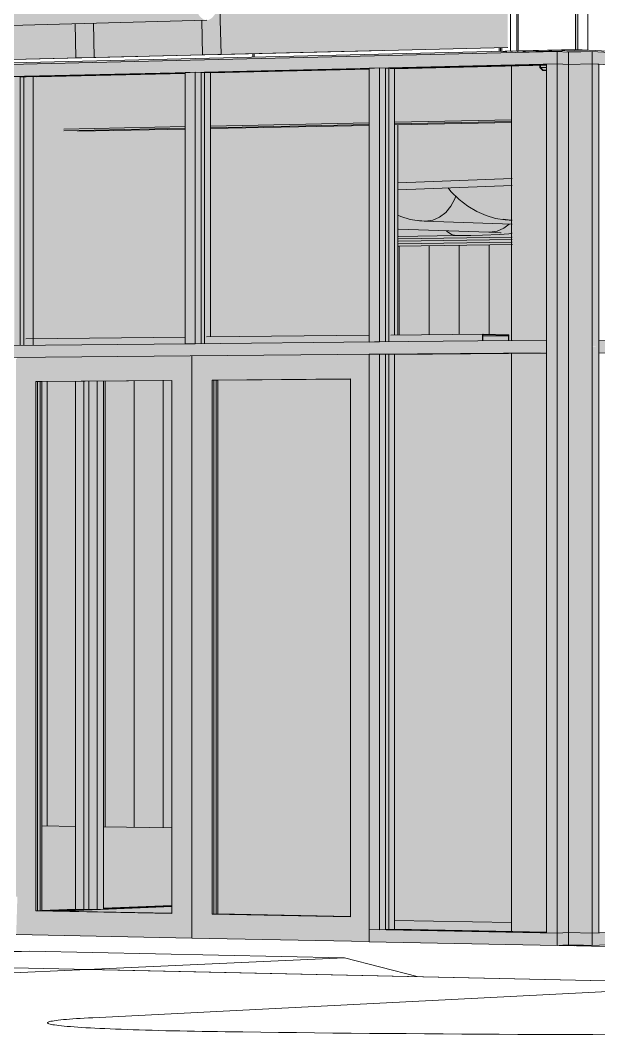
# Model space of a CAD drawing. Header units: inches. Extents: x 30681 to 92461, y -36095 to 66.
# Drawn here: x 92446.5858 to 92446.636, y 65.9569 to 66.0449 of the extents above; entities that cross this region are included whole.
import ezdxf

# ---------------------------------------------------------------- set-up
doc = ezdxf.new("R2010")
doc.units = ezdxf.units.IN
doc.header["$MEASUREMENT"] = 0
for name, color, linetype, lineweight in [('A-CLNG', 13, 'Continuous', 13), ('A-DOOR', 31, 'Continuous', 13), ('A-FLOR-OTLN', 90, 'Continuous', 9), ('A-GLAZ-CURT', 52, 'Continuous', 9), ('A-GLAZ-CWMG', 51, 'Continuous', 9), ('A-ROOF-OTLN', 132, 'Continuous', 9), ('A-WALL-PATT', 111, 'Continuous', 13), ('C-BLDG-PADS', 91, 'Continuous', 9), ('C-TOPO', 7, 'Continuous', 9), ('Conc', 7, 'Continuous', 9), ('EOP-PR', 4, 'Continuous', 9), ('I-WALL', 2, 'Continuous', 13), ('L-SITE-WALL', 31, 'Continuous', 13), ('M-HVAC-DUCT', 70, 'Continuous', 9), ('PAINT', 190, 'Continuous', 9), ('S-BEAM', 12, 'Continuous', 9), ('S-COLS', 52, 'Continuous', 9)]:
    doc.layers.add(name, color=color, linetype=linetype, lineweight=lineweight)

# ---------------------------------------------------------------- blocks, each defined once
blk = doc.blocks.new('FP_43-Looking North East Copy 1')
at = {"layer": 'A-WALL-PATT', "lineweight": 9}
for p, q in [((31213.83832, 66.042173), (31213.83832, 66.042476)), ((31213.838432, 66.042176), (31213.838432, 66.042479)), ((31213.816828, 66.041661), (31213.816828, 66.04196)), ((31213.816938, 66.041664), (31213.816938, 66.041963))]:
    blk.add_line(p, q, dxfattribs=at)
blk = doc.blocks.new('FP_57-Looking North East Copy 1')
at = {"layer": 'A-WALL-PATT', "lineweight": 9}
for p, q in [((31213.83973, 66.042207), (31213.83973, 66.09363)), ((31213.839843, 66.04221), (31213.839843, 66.067856))]:
    blk.add_line(p, q, dxfattribs=at)
blk = doc.blocks.new('FP_62-Looking North East Copy 1')
at = {"layer": 'A-WALL-PATT', "lineweight": 9}
for p, q in [((31213.834726, 66.017657), (31213.834726, 66.025355)), ((31213.837333, 66.017668), (31213.837333, 66.025392)), ((31213.829534, 66.017605), (31213.829534, 66.02528)), ((31213.832126, 66.017631), (31213.832126, 66.025317)), ((31213.799011, 65.975031), (31213.799011, 66.013574)), ((31213.804025, 65.974959), (31213.804025, 66.013613)), ((31213.806542, 65.974923), (31213.806542, 66.013633)), ((31213.809067, 65.974886), (31213.809067, 66.013653))]:
    blk.add_line(p, q, dxfattribs=at)

msp = doc.modelspace()

# ---------------------------------------------------------------- hatches: boundary and pattern name
at = {"layer": 'A-CLNG'}
h = msp.add_hatch(color=256, dxfattribs=at)
h.paths.add_polyline_path([(92446.054239, 66.028148), (92446.105853, 66.02936), (92446.105853, 66.029643), (92446.264806, 66.033392), (92446.264806, 66.033099), (92446.265776, 66.033105), (92446.43369, 66.037071), (92446.43369, 66.037433), (92446.446127, 66.037726), (92446.446127, 66.038125), (92446.401172, 66.037047), (92446.401172, 66.037042), (92446.054239, 66.028713), (92446.054239, 66.028231)], flags=0)
h.paths.add_polyline_path([(92446.054239, 66.031427), (92446.063481, 66.03165), (92446.06348, 66.031671), (92446.238545, 66.036266), (92446.24325, 66.036363), (92446.243249, 66.036396), (92446.24519, 66.036442), (92446.25017, 66.036545), (92446.250169, 66.036578), (92446.251899, 66.036619), (92446.25716, 66.036756), (92446.257159, 66.036761), (92446.258673, 66.036798), (92446.264221, 66.036913), (92446.26422, 66.036947), (92446.265514, 66.036979), (92446.271353, 66.0371), (92446.271352, 66.037134), (92446.272497, 66.037164), (92446.278558, 66.037289), (92446.278557, 66.037324), (92446.279712, 66.037353), (92446.285837, 66.037479), (92446.285836, 66.037515), (92446.287002, 66.037545), (92446.293191, 66.037672), (92446.29319, 66.037708), (92446.295185, 66.037755), (92446.300621, 66.037867), (92446.30062, 66.037903), (92446.30394, 66.037978), (92446.308129, 66.038063), (92446.308127, 66.038101), (92446.312695, 66.0382), (92446.315714, 66.038262), (92446.315713, 66.0383), (92446.321449, 66.038423), (92446.32338, 66.038463), (92446.323379, 66.038502), (92446.324601, 66.038533), (92446.331127, 66.038666), (92446.331126, 66.038705), (92446.332359, 66.038737), (92446.338956, 66.038871), (92446.338955, 66.038911), (92446.3402, 66.038943), (92446.346869, 66.039078), (92446.346868, 66.039119), (92446.353137, 66.039252), (92446.354867, 66.039287), (92446.354866, 66.039329), (92446.360934, 66.039458), (92446.362951, 66.039499), (92446.36295, 66.039541), (92446.368813, 66.039667), (92446.371123, 66.039713), (92446.371122, 66.039756), (92446.376775, 66.039877), (92446.379385, 66.039929), (92446.379383, 66.039973), (92446.384821, 66.04009), (92446.387737, 66.040148), (92446.387735, 66.040193), (92446.392953, 66.040305), (92446.396181, 66.040369), (92446.39618, 66.040415), (92446.401172, 66.040522), (92446.404719, 66.040592), (92446.404718, 66.040639), (92446.409479, 66.040742), (92446.413352, 66.040833), (92446.413351, 66.040866), (92446.417877, 66.040964), (92446.422083, 66.041047), (92446.422081, 66.041095), (92446.426465, 66.04119), (92446.430912, 66.041278), (92446.43091, 66.041327), (92446.435213, 66.041421), (92446.439841, 66.041512), (92446.439839, 66.041562), (92446.443961, 66.041652), (92446.446127, 66.041694), (92446.446127, 66.041996), (92446.054239, 66.031631)], flags=0)
h.paths.add_polyline_path([(92446.525482, 66.039614), (92446.628962, 66.042073), (92446.628962, 66.042154), (92446.627558, 66.042126), (92446.525482, 66.039695), (92446.525482, 66.039649)], flags=0)
msp.add_hatch(color=256, dxfattribs=at).paths.add_polyline_path([(92446.628962, 66.042073), (92446.630069, 66.0421), (92446.628962, 66.042154)], flags=0)
at = {"layer": 'A-DOOR'}
h = msp.add_hatch(color=256, dxfattribs=at)
h.paths.add_polyline_path([(92446.600708, 65.965311), (92446.600708, 66.015768), (92446.585476, 66.015609), (92446.585562, 66.015505), (92446.585459, 66.015505), (92446.585459, 65.968897), (92446.585576, 65.968897), (92446.585473, 65.965617), (92446.598961, 65.965346)], flags=0)
h.paths.add_polyline_path([(92446.598961, 65.967446), (92446.587179, 65.967666), (92446.587179, 66.013559), (92446.598961, 66.013648), (92446.598961, 65.967452)], flags=0)
h = msp.add_hatch(color=256, dxfattribs=at)
h.paths.add_polyline_path([(92446.616085, 65.965005), (92446.616085, 66.015907), (92446.600708, 66.015747), (92446.600708, 65.965311), (92446.614451, 65.965037)], flags=0)
h.paths.add_polyline_path([(92446.614451, 65.967156), (92446.602459, 65.967381), (92446.602459, 66.013679), (92446.614451, 66.01377), (92446.614451, 65.967162)], flags=0)
for points in [[(92446.587179, 65.967666), (92446.587326, 65.967687), (92446.587326, 66.013557), (92446.587179, 66.013551), (92446.587179, 65.967687)], [(92446.602459, 65.967381), (92446.602605, 65.967401), (92446.602605, 66.013677), (92446.602459, 66.01367), (92446.602459, 65.967401)]]:
    msp.add_hatch(color=256, dxfattribs=at).paths.add_polyline_path(points, flags=0)
at = {"layer": 'A-DOOR', "transparency": 33554496}
h = msp.add_hatch(color=256, dxfattribs=at)
h.paths.add_polyline_path([(92446.598961, 65.967455), (92446.598967, 65.96808), (92446.593053, 65.967849), (92446.593049, 66.013593), (92446.587326, 66.013551), (92446.587326, 65.967672), (92446.592767, 65.96757)], flags=0)
h.paths.add_polyline_path([(92446.588425, 65.967673), (92446.587694, 65.967687), (92446.587694, 66.013551), (92446.591759, 66.013553), (92446.591759, 65.967798), (92446.588776, 65.967681)], flags=0)
for points in [[(92446.614451, 65.967165), (92446.614426, 65.967187), (92446.602969, 65.967401), (92446.602969, 66.013671), (92446.602605, 66.01367), (92446.602605, 65.967386), (92446.614444, 65.967165)], [(92446.614462, 65.967177), (92446.614452, 66.013764), (92446.602977, 66.013674), (92446.602977, 65.967392), (92446.614437, 65.967178)]]:
    msp.add_hatch(color=256, dxfattribs=at).paths.add_polyline_path(points, flags=0)
at = {"layer": 'A-GLAZ-CURT', "transparency": 33554458}
for points in [[(92446.585827, 66.01668), (92446.586379, 66.016685), (92446.586379, 66.017161), (92446.586342, 66.017163), (92446.586342, 66.026427), (92446.586342, 66.026429), (92446.586342, 66.02652), (92446.586342, 66.026526), (92446.586342, 66.035512), (92446.586342, 66.035523), (92446.586342, 66.039939), (92446.600125, 66.040287), (92446.600125, 66.040299), (92446.585827, 66.039968), (92446.585827, 66.016684)], [(92446.60151, 66.016831), (92446.602056, 66.016839), (92446.602085, 66.017402), (92446.602111, 66.017414), (92446.602311, 66.017416), (92446.602311, 66.040291), (92446.616085, 66.040633), (92446.616085, 66.040668), (92446.60151, 66.040317), (92446.60151, 66.016839)], [(92446.602056, 66.016837), (92446.616085, 66.016981), (92446.616087, 66.040611), (92446.602312, 66.040282), (92446.602315, 66.017419), (92446.602084, 66.017402), (92446.602056, 66.017317), (92446.602056, 66.016839)], [(92446.617481, 66.016985), (92446.618021, 66.016991), (92446.618049, 66.017561), (92446.618075, 66.017574), (92446.618273, 66.017604), (92446.618273, 66.04066), (92446.631463, 66.040965), (92446.631463, 66.041024), (92446.617481, 66.040673), (92446.617481, 66.01711)], [(92446.628413, 66.017091), (92446.631464, 66.017121), (92446.631464, 66.040483), (92446.631131, 66.0405), (92446.630872, 66.04078), (92446.630872, 66.040952), (92446.628413, 66.040895), (92446.628413, 66.01711)], [(92446.586342, 66.017161), (92446.586933, 66.017169), (92446.586933, 66.039952), (92446.586342, 66.039939), (92446.586342, 66.035523), (92446.586342, 66.035512), (92446.586342, 66.026526), (92446.586342, 66.02652), (92446.586342, 66.026429), (92446.586342, 66.026427), (92446.586342, 66.017163)], [(92446.586379, 66.016685), (92446.600125, 66.016839), (92446.600126, 66.040242), (92446.586933, 66.039952), (92446.586933, 66.017167), (92446.586379, 66.017161), (92446.586379, 66.016808)], [(92446.618621, 66.025279), (92446.628489, 66.025431), (92446.62847, 66.030546), (92446.618606, 66.030139), (92446.618621, 66.025291)], [(92446.631463, 65.965791), (92446.631463, 65.96584), (92446.618273, 65.966094), (92446.618273, 66.015893), (92446.617481, 66.015898), (92446.617481, 65.966061), (92446.628411, 65.96585)], [(92446.628427, 65.966659), (92446.628427, 66.015989), (92446.618285, 66.015894), (92446.618285, 65.96685), (92446.627572, 65.966676)], [(92446.631464, 65.96584), (92446.631464, 66.016013), (92446.628413, 66.015985), (92446.628413, 65.965898)], [(92446.588427, 65.967668), (92446.591759, 65.967798), (92446.591759, 66.013585), (92446.590615, 66.013553), (92446.590615, 65.967819), (92446.587696, 65.967681)], [(92446.590634, 65.974996), (92446.590634, 66.013593), (92446.587712, 66.01357), (92446.587712, 65.975038), (92446.588251, 65.97503)], [(92446.598996, 65.974875), (92446.598996, 66.013659), (92446.593075, 66.013612), (92446.593075, 65.97496), (92446.597004, 65.974904)], [(92446.587698, 65.9677), (92446.590617, 65.967825), (92446.590634, 65.974996), (92446.587712, 65.975038), (92446.587698, 65.967791)], [(92446.593056, 65.96791), (92446.598971, 65.968141), (92446.598996, 65.974875), (92446.593075, 65.97496), (92446.593056, 65.968174)], [(92446.593053, 65.967849), (92446.598967, 65.96808), (92446.598968, 65.968146), (92446.593053, 65.967915)], [(92446.62842, 65.965894), (92446.628427, 65.966659), (92446.618285, 65.96685), (92446.61828, 65.966089), (92446.627566, 65.96591)]]:
    msp.add_hatch(color=256, dxfattribs=at).paths.add_polyline_path(points, flags=0)
h = msp.add_hatch(color=256, dxfattribs=at)
h.paths.add_polyline_path([(92446.618021, 66.016991), (92446.628189, 66.017121), (92446.628157, 66.017505), (92446.628135, 66.017604), (92446.625903, 66.017652), (92446.618572, 66.017609), (92446.618572, 66.030142), (92446.628459, 66.03054), (92446.628413, 66.040896), (92446.618274, 66.040651), (92446.618286, 66.017581), (92446.618045, 66.017554), (92446.618021, 66.017476), (92446.618021, 66.01711)], flags=0)
h.paths.add_polyline_path([(92446.625909, 66.017594), (92446.62593, 66.01764), (92446.625957, 66.01764), (92446.625935, 66.017594), (92446.62591, 66.017594)], flags=0)
h.paths.add_polyline_path([(92446.631464, 66.040483), (92446.631464, 66.040965), (92446.630871, 66.040952), (92446.630871, 66.040751), (92446.63113, 66.0405), (92446.631213, 66.040496)], flags=0)
h = msp.add_hatch(color=256, dxfattribs=at)
h.paths.add_polyline_path([(92446.626031, 66.017678), (92446.625983, 66.01762), (92446.626004, 66.01762), (92446.626031, 66.01762), (92446.626031, 66.017666)], flags=0)
h.paths.add_polyline_path([(92446.628265, 66.017114), (92446.62849, 66.017146), (92446.62849, 66.025421), (92446.618622, 66.025279), (92446.618622, 66.017604), (92446.626031, 66.017678), (92446.628212, 66.01762), (92446.628234, 66.017531), (92446.628265, 66.017528), (92446.628265, 66.017135)], flags=0)
at = {"layer": 'A-GLAZ-CWMG'}
for points in [[(92446.61653, 66.040716), (92446.632369, 66.041083), (92446.632369, 66.042154), (92446.61653, 66.041777), (92446.61653, 66.040732)], [(92446.633367, 66.04103), (92446.633367, 66.0421), (92446.632369, 66.042137), (92446.632369, 66.041083), (92446.632861, 66.041057)], [(92446.633367, 66.04103), (92446.635408, 66.041078), (92446.635408, 66.042148), (92446.633367, 66.0421), (92446.633367, 66.041078)], [(92446.645312, 66.040555), (92446.645312, 66.041612), (92446.635408, 66.04213), (92446.635408, 66.041078), (92446.645232, 66.040559)], [(92446.584882, 66.039983), (92446.600562, 66.040377), (92446.600562, 66.041398), (92446.584882, 66.041025), (92446.584882, 66.04)], [(92446.600562, 66.040346), (92446.61653, 66.040742), (92446.61653, 66.041777), (92446.600562, 66.041388), (92446.600562, 66.040354)], [(92446.600125, 66.016818), (92446.601, 66.016839), (92446.601, 66.040357), (92446.600125, 66.040311), (92446.600125, 66.016839)], [(92446.601, 66.016826), (92446.60151, 66.016839), (92446.60151, 66.040331), (92446.601, 66.040338), (92446.601, 66.016839)], [(92446.616085, 66.016972), (92446.616976, 66.01698), (92446.616976, 66.040726), (92446.616085, 66.04068), (92446.616085, 66.017456)], [(92446.616976, 66.01698), (92446.617481, 66.016985), (92446.617481, 66.040701), (92446.616976, 66.040702), (92446.616976, 66.01711)], [(92446.631462, 66.016585), (92446.632369, 66.016594), (92446.632369, 66.041083), (92446.631462, 66.041036), (92446.631462, 66.016594)], [(92446.633367, 66.016573), (92446.633367, 66.030051), (92446.633401, 66.030082), (92446.633401, 66.030091), (92446.633401, 66.030122), (92446.633401, 66.031218), (92446.633367, 66.031218), (92446.633367, 66.04103), (92446.632369, 66.041083), (92446.632369, 66.016594), (92446.632798, 66.016585)], [(92446.633367, 66.016573), (92446.635408, 66.016592), (92446.635408, 66.041078), (92446.633367, 66.04103), (92446.633367, 66.031218), (92446.633401, 66.031218), (92446.633401, 66.030105), (92446.633401, 66.030082), (92446.633401, 66.030051), (92446.633367, 66.030045), (92446.633367, 66.016592)], [(92446.635977, 66.016579), (92446.635977, 66.041048), (92446.635408, 66.041078), (92446.635408, 66.016592)], [(92446.585311, 66.016675), (92446.585827, 66.01668), (92446.585827, 66.039968), (92446.585311, 66.039967), (92446.585311, 66.016808)], [(92446.584882, 66.015629), (92446.600562, 66.015802), (92446.600562, 66.016822), (92446.584882, 66.016655), (92446.584882, 66.015633)], [(92446.600562, 66.015771), (92446.61653, 66.015934), (92446.61653, 66.016976), (92446.600562, 66.016806), (92446.600562, 66.01579)], [(92446.61653, 66.015915), (92446.631462, 66.01607), (92446.631462, 66.01712), (92446.61653, 66.01696), (92446.61653, 66.015919)], [(92446.632369, 65.965742), (92446.632369, 66.016594), (92446.631462, 66.016585), (92446.631462, 65.965759), (92446.632292, 65.965743)], [(92446.632369, 65.965742), (92446.633367, 65.965786), (92446.633367, 66.016573), (92446.632369, 66.016594), (92446.632369, 65.966505)], [(92446.635408, 65.965746), (92446.635408, 66.016592), (92446.633367, 66.016573), (92446.633367, 65.965786), (92446.635183, 65.965751)], [(92446.635408, 65.965746), (92446.635977, 65.965787), (92446.635977, 66.016579), (92446.635408, 66.016572), (92446.635408, 65.965787)], [(92446.645312, 66.015852), (92446.645312, 66.016909), (92446.635977, 66.017089), (92446.635977, 66.016045), (92446.645039, 66.015858)], [(92446.616976, 65.966039), (92446.616976, 66.015919), (92446.616085, 66.015886), (92446.616085, 65.966056), (92446.616229, 65.966054)], [(92446.616976, 65.966039), (92446.617481, 65.966061), (92446.617481, 66.015909), (92446.616976, 66.015894), (92446.616976, 65.966056)], [(92446.632369, 65.964671), (92446.632369, 65.965742), (92446.616085, 65.966028), (92446.616085, 65.964996), (92446.631926, 65.96468)], [(92446.632369, 65.964671), (92446.633367, 65.964716), (92446.633367, 65.965786), (92446.632369, 65.965742), (92446.632369, 65.964683)], [(92446.635408, 65.964676), (92446.635408, 65.965746), (92446.633367, 65.965786), (92446.633367, 65.964716), (92446.63467, 65.964691)], [(92446.635408, 65.964676), (92446.645312, 65.965125), (92446.645312, 65.966182), (92446.635408, 65.965746), (92446.635408, 65.964724)]]:
    msp.add_hatch(color=256, dxfattribs=at).paths.add_polyline_path(points, flags=0)
at = {"layer": 'A-ROOF-OTLN'}
msp.add_hatch(color=256, dxfattribs=at).paths.add_polyline_path([(92446.495088, 66.042108), (92446.601957, 66.044857), (92446.60168, 66.044938), (92446.601368, 66.045223), (92446.601146, 66.045591), (92446.601028, 66.045876), (92446.600907, 66.046532), (92446.600863, 66.046851), (92446.600718, 66.046823), (92446.600766, 66.046709), (92446.600737, 66.046698), (92446.493962, 66.043822), (92446.494012, 66.043409), (92446.494163, 66.042931), (92446.494324, 66.042625), (92446.494519, 66.042377), (92446.494794, 66.042183)], flags=0)
at = {"layer": 'L-SITE-WALL'}
msp.add_hatch(color=256, dxfattribs=at).paths.add_polyline_path([(92446.634156, 66.042319), (92446.634156, 66.093878), (92446.633978, 66.093869), (92446.633978, 66.042328)], flags=0)
at = {"layer": 'S-BEAM'}
for points in [[(92446.601628, 66.041867), (92446.603233, 66.041905), (92446.603141, 66.045901), (92446.602913, 66.045895), (92446.602863, 66.045723), (92446.602656, 66.045304), (92446.602425, 66.04504), (92446.602162, 66.044895), (92446.601957, 66.044858), (92446.60156, 66.04482), (92446.601597, 66.043195)], [(92446.603233, 66.041905), (92446.628093, 66.042491), (92446.628093, 66.046366), (92446.603141, 66.045901), (92446.603203, 66.043195)], [(92446.592231, 66.041641), (92446.601631, 66.04187), (92446.601538, 66.044851), (92446.592161, 66.044606), (92446.592194, 66.043197)], [(92446.581366, 66.04138), (92446.590647, 66.041607), (92446.590555, 66.044569), (92446.581297, 66.044326), (92446.581323, 66.043198)], [(92446.590646, 66.041603), (92446.592231, 66.041641), (92446.592138, 66.044605), (92446.590577, 66.044565), (92446.590609, 66.043197)], [(92446.633206, 66.042109), (92446.633653, 66.042149), (92446.632877, 66.042127), (92446.633122, 66.042114)], [(92446.634478, 66.042126), (92446.634806, 66.042149), (92446.634476, 66.042137), (92446.634476, 66.042133)]]:
    msp.add_hatch(color=256, dxfattribs=at).paths.add_polyline_path(points, flags=0)

# ---------------------------------------------------------------- linework, layer by layer
at = {"layer": 'A-CLNG'}
msp.add_line((92446.628962, 66.042073), (92446.628962, 66.042159), dxfattribs=at)
at = {"layer": 'A-DOOR'}
for p, q in [((92446.600708, 66.015768), (92446.600708, 65.965311)), ((92446.600708, 65.965311), (92446.600708, 66.015768)), ((92446.587179, 66.013559), (92446.598961, 66.013652)), ((92446.587179, 66.013559), (92446.587179, 65.967666)), ((92446.587326, 66.013557), (92446.587179, 66.013559)), ((92446.587326, 66.013557), (92446.587547, 66.013553)), ((92446.587326, 65.967672), (92446.587326, 66.013557)), ((92446.587694, 66.013551), (92446.587326, 66.013557)), ((92446.587547, 66.013553), (92446.598962, 66.013643)), ((92446.587547, 65.967681), (92446.587547, 66.013553)), ((92446.598962, 66.013639), (92446.587694, 66.013551)), ((92446.587694, 66.013551), (92446.587694, 65.967687)), ((92446.598961, 65.967446), (92446.598961, 66.013652)), ((92446.602459, 66.013679), (92446.614451, 66.013773)), ((92446.602605, 66.013677), (92446.602459, 66.013679)), ((92446.602459, 66.013679), (92446.602459, 65.967381)), ((92446.602605, 65.967386), (92446.602605, 66.013677)), ((92446.602605, 66.013677), (92446.602823, 66.013673)), ((92446.602969, 66.013671), (92446.602605, 66.013677)), ((92446.602823, 66.013673), (92446.61445, 66.013764)), ((92446.602823, 65.967395), (92446.602823, 66.013673)), ((92446.61445, 66.01376), (92446.602969, 66.013671)), ((92446.602969, 66.013671), (92446.602969, 65.967401)), ((92446.614451, 65.967156), (92446.614451, 66.013773)), ((92446.587326, 65.967672), (92446.587179, 65.967666)), ((92446.587179, 65.967666), (92446.598961, 65.967446)), ((92446.587694, 65.967687), (92446.587326, 65.967672)), ((92446.587547, 65.967681), (92446.587326, 65.967672)), ((92446.598961, 65.967455), (92446.587326, 65.967672)), ((92446.598961, 65.967467), (92446.587547, 65.967681)), ((92446.587694, 65.967687), (92446.598961, 65.967476)), ((92446.602605, 65.967386), (92446.602459, 65.967381)), ((92446.602459, 65.967381), (92446.614451, 65.967156)), ((92446.602969, 65.967401), (92446.602605, 65.967386)), ((92446.602605, 65.967386), (92446.602823, 65.967395)), ((92446.614451, 65.967165), (92446.602605, 65.967386)), ((92446.614451, 65.967178), (92446.602823, 65.967395)), ((92446.602969, 65.967401), (92446.614451, 65.967187)), ((92446.600708, 65.965311), (92446.585459, 65.965615)), ((92446.616085, 65.965005), (92446.600708, 65.965311))]:
    msp.add_line(p, q, dxfattribs=at)
at = {"layer": 'A-FLOR-OTLN'}
for p, q in [((92446.586634, 65.964171), (92446.537121, 65.963767)), ((92446.586634, 65.964171), (92446.563943, 65.963188)), ((92446.613932, 65.963605), (92446.586634, 65.964171)), ((92446.613932, 65.963605), (92446.591634, 65.962591)), ((92446.613932, 65.963605), (92446.620241, 65.961973)), ((92446.591635, 65.962591), (92446.649808, 65.961335))]:
    msp.add_line(p, q, dxfattribs=at)
at = {"layer": 'A-GLAZ-CURT'}
for p, q in [((92446.600125, 66.040299), (92446.585827, 66.039968)), ((92446.616085, 66.040668), (92446.60151, 66.040331)), ((92446.60151, 66.040331), (92446.60151, 66.016839)), ((92446.601802, 66.040317), (92446.60151, 66.040331)), ((92446.601802, 66.040317), (92446.616085, 66.040647)), ((92446.601802, 66.016839), (92446.601802, 66.040317)), ((92446.631463, 66.041024), (92446.617481, 66.040701)), ((92446.617481, 66.040701), (92446.617481, 66.016985)), ((92446.617769, 66.040686), (92446.617481, 66.040701)), ((92446.617769, 66.040686), (92446.631463, 66.041003)), ((92446.617769, 66.016988), (92446.617769, 66.040686)), ((92446.585827, 66.039968), (92446.585827, 66.01668)), ((92446.586121, 66.039954), (92446.585827, 66.039968)), ((92446.586121, 66.039954), (92446.600125, 66.040278)), ((92446.586121, 66.016683), (92446.586121, 66.039954)), ((92446.631463, 66.016036), (92446.617481, 66.015909)), ((92446.617481, 66.015909), (92446.617481, 65.966061)), ((92446.617769, 66.015903), (92446.617481, 66.015909)), ((92446.617769, 66.015903), (92446.631463, 66.016027)), ((92446.617769, 65.966073), (92446.617769, 66.015903)), ((92446.591343, 66.013582), (92446.591343, 65.967806)), ((92446.591759, 65.967798), (92446.591759, 66.013585)), ((92446.591343, 65.967806), (92446.58801, 65.967675)), ((92446.588427, 65.967668), (92446.591759, 65.967798)), ((92446.591343, 65.967806), (92446.591759, 65.967798)), ((92446.598968, 65.968104), (92446.593053, 65.967873)), ((92446.593053, 65.967849), (92446.598967, 65.96808)), ((92446.617481, 65.966061), (92446.617769, 65.966073)), ((92446.617481, 65.966061), (92446.631463, 65.965791)), ((92446.631463, 65.965809), (92446.617769, 65.966073))]:
    msp.add_line(p, q, dxfattribs=at)
at = {"layer": 'A-GLAZ-CWMG'}
for p, q in [((92446.632369, 66.042154), (92446.61653, 66.041777)), ((92446.632369, 66.042154), (92446.632369, 66.041083)), ((92446.633367, 66.0421), (92446.632369, 66.042154)), ((92446.635408, 66.042148), (92446.633367, 66.0421)), ((92446.633367, 66.0421), (92446.633367, 66.04103)), ((92446.635408, 66.041078), (92446.635408, 66.042148)), ((92446.645312, 66.041612), (92446.635408, 66.042148)), ((92446.600562, 66.041398), (92446.584882, 66.041025)), ((92446.61653, 66.041777), (92446.600562, 66.041398)), ((92446.584882, 66.039983), (92446.600562, 66.040346)), ((92446.600125, 66.040336), (92446.601, 66.040357)), ((92446.600125, 66.040336), (92446.600125, 66.016818)), ((92446.600562, 66.040346), (92446.61653, 66.040716)), ((92446.601, 66.040357), (92446.60151, 66.040331)), ((92446.601, 66.016826), (92446.601, 66.040357)), ((92446.60151, 66.040331), (92446.602311, 66.040291)), ((92446.602311, 66.040291), (92446.616086, 66.04061)), ((92446.616085, 66.040706), (92446.616976, 66.040726)), ((92446.616085, 66.040706), (92446.616085, 66.016972)), ((92446.61653, 66.040716), (92446.632369, 66.041083)), ((92446.616976, 66.040726), (92446.617481, 66.040701)), ((92446.616976, 66.01698), (92446.616976, 66.040726)), ((92446.617481, 66.040701), (92446.618273, 66.04066)), ((92446.618273, 66.04066), (92446.631463, 66.040965)), ((92446.618273, 66.04066), (92446.618273, 66.017576)), ((92446.631462, 66.041062), (92446.632369, 66.041083)), ((92446.631462, 66.041062), (92446.631462, 66.016585)), ((92446.632369, 66.041083), (92446.633367, 66.04103)), ((92446.632369, 66.016594), (92446.632369, 66.041083)), ((92446.632369, 66.041083), (92446.633367, 66.04103)), ((92446.633367, 66.04103), (92446.635408, 66.041078)), ((92446.633367, 66.04103), (92446.635408, 66.041078)), ((92446.633367, 66.016573), (92446.633367, 66.04103)), ((92446.635408, 66.041078), (92446.635977, 66.041048)), ((92446.635408, 66.041078), (92446.635408, 66.016592)), ((92446.645312, 66.040555), (92446.635408, 66.041078)), ((92446.635977, 66.041048), (92446.635977, 66.016579)), ((92446.585311, 66.039993), (92446.585827, 66.039968)), ((92446.585827, 66.039968), (92446.586342, 66.039943)), ((92446.587227, 66.039943), (92446.600125, 66.040241)), ((92446.602311, 66.040291), (92446.602311, 66.017416)), ((92446.600562, 66.016822), (92446.584882, 66.016671)), ((92446.601, 66.016826), (92446.600125, 66.016818)), ((92446.61653, 66.016976), (92446.600562, 66.016822)), ((92446.616976, 66.01698), (92446.616085, 66.016972)), ((92446.631462, 66.01712), (92446.61653, 66.016976)), ((92446.631462, 66.01712), (92446.631462, 66.01605)), ((92446.631462, 66.016585), (92446.631462, 65.965759)), ((92446.632369, 65.965742), (92446.632369, 66.016594)), ((92446.633367, 65.965786), (92446.633367, 66.016573)), ((92446.635408, 66.016592), (92446.635408, 65.965746)), ((92446.635977, 66.016045), (92446.635977, 66.017114)), ((92446.645312, 66.016909), (92446.635977, 66.017114)), ((92446.635977, 66.016579), (92446.635977, 65.965771)), ((92446.584882, 66.015629), (92446.600562, 66.015771)), ((92446.600562, 66.015771), (92446.61653, 66.015915)), ((92446.616085, 66.015911), (92446.616976, 66.015919)), ((92446.616085, 66.015911), (92446.616085, 65.966056)), ((92446.61653, 66.015915), (92446.631462, 66.01605)), ((92446.616976, 66.015919), (92446.617481, 66.015909)), ((92446.616976, 65.966039), (92446.616976, 66.015919)), ((92446.617481, 66.015909), (92446.618273, 66.015893)), ((92446.618273, 66.015893), (92446.631463, 66.016012)), ((92446.618273, 66.015893), (92446.618273, 65.966094)), ((92446.645312, 66.015852), (92446.635977, 66.016045)), ((92446.590615, 66.013576), (92446.590615, 65.967819)), ((92446.592488, 66.013591), (92446.592488, 65.967785)), ((92446.593053, 65.967807), (92446.593053, 66.013595)), ((92446.590615, 65.967819), (92446.587696, 65.967705)), ((92446.592771, 65.967796), (92446.589158, 65.967654)), ((92446.591759, 65.967798), (92446.590615, 65.967819)), ((92446.592488, 65.967785), (92446.591759, 65.967798)), ((92446.593053, 65.967807), (92446.592488, 65.967785)), ((92446.598967, 65.968039), (92446.592771, 65.967796)), ((92446.598968, 65.968146), (92446.593053, 65.967915)), ((92446.616085, 65.964996), (92446.616085, 65.966056)), ((92446.632369, 65.965742), (92446.616085, 65.966056)), ((92446.616976, 65.966039), (92446.616085, 65.966056)), ((92446.617481, 65.966061), (92446.616976, 65.966039)), ((92446.618273, 65.966094), (92446.617481, 65.966061)), ((92446.631463, 65.96584), (92446.618273, 65.966094)), ((92446.632369, 65.965742), (92446.631462, 65.965759)), ((92446.633367, 65.965786), (92446.632369, 65.965742)), ((92446.633367, 65.965786), (92446.632369, 65.965742)), ((92446.632369, 65.965742), (92446.632369, 65.964671)), ((92446.635408, 65.965746), (92446.633367, 65.965786)), ((92446.635408, 65.965746), (92446.633367, 65.965786)), ((92446.633367, 65.965786), (92446.633367, 65.964716)), ((92446.635408, 65.965746), (92446.645312, 65.966182)), ((92446.635977, 65.965771), (92446.635408, 65.965746)), ((92446.635408, 65.964676), (92446.635408, 65.965746)), ((92446.616085, 65.964996), (92446.632369, 65.964671)), ((92446.632369, 65.964671), (92446.633367, 65.964716)), ((92446.633367, 65.964716), (92446.63467, 65.964691)), ((92446.634671, 65.964691), (92446.635408, 65.964676)), ((92446.635408, 65.964676), (92446.645312, 65.965125))]:
    msp.add_line(p, q, dxfattribs=at)
at = {"layer": 'A-ROOF-OTLN'}
msp.add_line((92446.602005, 66.044856), (92446.49514, 66.042107), dxfattribs=at)
at = {"layer": 'C-BLDG-PADS'}
for p, q in [((92446.633851, 65.964653), (92446.634671, 65.964691)), ((92446.632547, 65.964679), (92446.633851, 65.964653))]:
    msp.add_line(p, q, dxfattribs=at)
at = {"layer": 'C-TOPO'}
for p, q in [((92446.633851, 65.964653), (92446.63467, 65.964691)), ((92446.633851, 65.964653), (92446.63467, 65.964691)), ((92446.633851, 65.964653), (92446.632547, 65.964679)), ((92446.632547, 65.964679), (92446.633851, 65.964653))]:
    msp.add_line(p, q, dxfattribs=at)
at = {"layer": 'Conc'}
for p, q in [((92446.649808, 65.961335), (92446.01494, 65.975037)), ((92446.634041, 65.964629), (92446.677152, 65.96377))]:
    msp.add_line(p, q, dxfattribs=at)
at = {"layer": 'EOP-PR'}
msp.add_line((92446.592124, 65.958416), (92446.649808, 65.961335), dxfattribs=at)
for points in [[(92446.592124, 65.958416, 0), (92446.59174, 65.958396, 0), (92446.591373, 65.958375, 0), (92446.591025, 65.958354, 0), (92446.590695, 65.958333, 0), (92446.590384, 65.958311, 0), (92446.590093, 65.958289, 0), (92446.589821, 65.958267, 0), (92446.589569, 65.958244, 0), (92446.589337, 65.958221, 0), (92446.589126, 65.958198, 0), (92446.588935, 65.958174, 0), (92446.588765, 65.95815, 0), (92446.588617, 65.958126, 0), (92446.588489, 65.958102, 0), (92446.588383, 65.958078, 0), (92446.588298, 65.958053, 0), (92446.588235, 65.958029, 0), (92446.588194, 65.958004, 0), (92446.588175, 65.957979, 0), (92446.588177, 65.957954, 0), (92446.588202, 65.957929, 0), (92446.588248, 65.957905, 0), (92446.588316, 65.95788, 0), (92446.588406, 65.957855, 0), (92446.588518, 65.95783, 0), (92446.588652, 65.957806, 0), (92446.588808, 65.957781, 0), (92446.588985, 65.957757, 0), (92446.589183, 65.957733, 0), (92446.589403, 65.957709, 0), (92446.589644, 65.957685, 0), (92446.589906, 65.957662, 0), (92446.590188, 65.957638, 0), (92446.590491, 65.957615, 0), (92446.590815, 65.957593, 0), (92446.591158, 65.95757, 0), (92446.59152, 65.957548, 0), (92446.591902, 65.957527, 0), (92446.592303, 65.957505, 0), (92446.592723, 65.957485, 0), (92446.59316, 65.957464, 0), (92446.593616, 65.957444, 0), (92446.594088, 65.957425, 0), (92446.594578, 65.957406, 0), (92446.595084, 65.957388, 0), (92446.595606, 65.95737, 0), (92446.596143, 65.957353, 0), (92446.596696, 65.957336, 0), (92446.597262, 65.95732, 0), (92446.597843, 65.957304, 0), (92446.598437, 65.957289, 0), (92446.599043, 65.957275, 0), (92446.599662, 65.957262, 0), (92446.600292, 65.957249, 0), (92446.600933, 65.957236, 0), (92446.601585, 65.957225, 0), (92446.602246, 65.957214, 0), (92446.602915, 65.957204, 0), (92446.603594, 65.957195, 0)], [(92446.603594, 65.957195, 0), (92446.605129, 65.957175, 0), (92446.606672, 65.957156, 0), (92446.608224, 65.957137, 0), (92446.609784, 65.95712, 0), (92446.61135, 65.957103, 0), (92446.612924, 65.957087, 0), (92446.614504, 65.957071, 0), (92446.616091, 65.957057, 0), (92446.617683, 65.957043, 0), (92446.619281, 65.95703, 0), (92446.620884, 65.957018, 0), (92446.622491, 65.957006, 0), (92446.624103, 65.956996, 0), (92446.625718, 65.956986, 0), (92446.627337, 65.956977, 0), (92446.628959, 65.956968, 0), (92446.630584, 65.956961, 0), (92446.63221, 65.956954, 0), (92446.633839, 65.956948, 0), (92446.635469, 65.956943, 0), (92446.6371, 65.956939, 0)]]:
    msp.add_polyline3d(points, dxfattribs=at)
at = {"layer": 'I-WALL'}
for p, q in [((92446.586933, 66.039957), (92446.586933, 66.016691)), ((92446.618572, 66.017584), (92446.618572, 66.035812)), ((92446.618285, 65.96685), (92446.628427, 65.966659))]:
    msp.add_line(p, q, dxfattribs=at)
at = {"layer": 'L-SITE-WALL'}
for p, q in [((92446.633978, 66.042328), (92446.633978, 66.0939)), ((92446.634156, 66.093878), (92446.634156, 66.042319)), ((92446.635047, 66.093771), (92446.635047, 66.04227)), ((92446.628318, 66.042194), (92446.628318, 66.047173)), ((92446.524796, 66.039726), (92446.633978, 66.042328)), ((92446.62736, 66.042474), (92446.62736, 66.042171)), ((92446.628004, 66.042136), (92446.62736, 66.042171)), ((92446.628497, 66.042184), (92446.628318, 66.042194)), ((92446.628497, 66.042184), (92446.634156, 66.042319)), ((92446.635047, 66.04227), (92446.629391, 66.042136)), ((92446.633978, 66.042328), (92446.700817, 66.038701)), ((92446.587712, 65.975038), (92446.590634, 65.974996)), ((92446.593075, 65.97496), (92446.598996, 65.974875))]:
    msp.add_line(p, q, dxfattribs=at)
at = {"layer": 'M-HVAC-DUCT'}
for p, q in [((92446.620324, 66.027513), (92446.620954, 66.027438)), ((92446.620954, 66.027438), (92446.620324, 66.027513)), ((92446.628474, 66.027175), (92446.620833, 66.027439)), ((92446.627706, 66.027607), (92446.62834, 66.027533)), ((92446.62834, 66.027533), (92446.627706, 66.027607)), ((92446.628471, 66.027525), (92446.628217, 66.027534)), ((92446.62834, 66.027533), (92446.628474, 66.027539)), ((92446.628474, 66.027539), (92446.62834, 66.027533)), ((92446.626438, 66.026494), (92446.618611, 66.026757)), ((92446.626551, 66.026493), (92446.626437, 66.026494)), ((92446.626437, 66.026494), (92446.626551, 66.026493)), ((92446.623645, 66.026196), (92446.618616, 66.026122)), ((92446.628483, 66.026062), (92446.618617, 66.025916)), ((92446.628485, 66.025848), (92446.618618, 66.025704)), ((92446.628487, 66.025626), (92446.61862, 66.025483)), ((92446.628488, 66.025419), (92446.618621, 66.025278)), ((92446.6236, 66.026197), (92446.623646, 66.026197)), ((92446.623646, 66.026197), (92446.6236, 66.026197))]:
    msp.add_line(p, q, dxfattribs=at)
for points in [[(92446.622916, 66.030332, 0), (92446.623168, 66.030028, 0), (92446.62389, 66.029326, 0), (92446.624644, 66.028744, 0), (92446.625423, 66.028279, 0), (92446.626223, 66.027927, 0), (92446.627036, 66.027687, 0), (92446.627856, 66.027557, 0), (92446.628218, 66.027534, 0)], [(92446.620954, 66.027438, 0), (92446.621583, 66.027532, 0), (92446.622182, 66.027791, 0), (92446.622719, 66.0282, 0), (92446.623168, 66.02874, 0), (92446.623506, 66.029384, 0), (92446.623598, 66.029636, 0)], [(92446.623598, 66.029636, 0), (92446.623506, 66.029384, 0), (92446.623168, 66.02874, 0), (92446.622719, 66.0282, 0), (92446.622182, 66.027791, 0), (92446.621583, 66.027532, 0), (92446.620954, 66.027438, 0)], [(92446.618606, 66.027931, 0), (92446.618811, 66.02784, 0), (92446.619624, 66.027598, 0), (92446.620445, 66.027465, 0), (92446.620833, 66.027439, 0)], [(92446.628216, 66.027185, 0), (92446.627741, 66.026832, 0), (92446.627161, 66.026583, 0), (92446.626551, 66.026493, 0)], [(92446.626551, 66.026493, 0), (92446.627161, 66.026583, 0), (92446.627741, 66.026832, 0), (92446.628216, 66.027185, 0)], [(92446.622776, 66.02661, 0), (92446.622848, 66.02654, 0), (92446.623215, 66.02629, 0), (92446.6236, 66.026197, 0)], [(92446.6236, 66.026197, 0), (92446.623215, 66.02629, 0), (92446.622848, 66.02654, 0), (92446.622776, 66.02661, 0)], [(92446.623645, 66.026196, 0), (92446.624878, 66.026218, 0), (92446.625896, 66.026242, 0), (92446.627376, 66.026295, 0), (92446.628175, 66.02635, 0), (92446.62848, 66.026397, 0)], [(92446.627527, 66.02644, 0), (92446.627455, 66.026445, 0), (92446.627054, 66.026469, 0), (92446.626438, 66.026494, 0)]]:
    msp.add_polyline3d(points, dxfattribs=at)
at = {"layer": 'PAINT'}
msp.add_line((92446.5166, 65.959177), (92446.591635, 65.962591), dxfattribs=at)
at = {"layer": 'S-BEAM'}
for p, q in [((92446.603233, 66.041905), (92446.603141, 66.045901)), ((92446.601559, 66.044848), (92446.601628, 66.041867)), ((92446.590577, 66.044565), (92446.590646, 66.041603)), ((92446.592231, 66.041641), (92446.592161, 66.044606)), ((92446.617274, 66.042231), (92446.592231, 66.041641)), ((92446.628093, 66.042491), (92446.603233, 66.041905)), ((92446.633206, 66.042109), (92446.6344, 66.042137)), ((92446.6344, 66.042137), (92446.634417, 66.042132)), ((92446.596028, 66.041721), (92446.570637, 66.041122)), ((92446.606586, 66.041974), (92446.581366, 66.04138)), ((92446.590646, 66.041603), (92446.592231, 66.041641)), ((92446.601628, 66.041867), (92446.603233, 66.041905)), ((92446.630871, 66.040952), (92446.630871, 66.040751)), ((92446.630871, 66.040751), (92446.63113, 66.0405)), ((92446.63092, 66.040779), (92446.63092, 66.040953)), ((92446.631162, 66.040545), (92446.63092, 66.040779)), ((92446.631464, 66.040751), (92446.63092, 66.040779)), ((92446.63113, 66.0405), (92446.631162, 66.040545)), ((92446.631464, 66.040483), (92446.63113, 66.0405)), ((92446.631464, 66.04053), (92446.631162, 66.040545)), ((92446.602312, 66.035687), (92446.616086, 66.035969)), ((92446.618274, 66.035872), (92446.628413, 66.036078)), ((92446.618275, 66.035797), (92446.628414, 66.036003)), ((92446.618301, 66.036014), (92446.628413, 66.036221)), ((92446.589607, 66.035427), (92446.600126, 66.035643)), ((92446.589607, 66.035287), (92446.600126, 66.035502)), ((92446.590774, 66.035237), (92446.600126, 66.035427)), ((92446.602312, 66.035546), (92446.616086, 66.035827)), ((92446.602312, 66.035472), (92446.616087, 66.035752)), ((92446.618594, 66.030771), (92446.628459, 66.031146)), ((92446.618594, 66.030157), (92446.628459, 66.03054)), ((92446.601984, 66.017413), (92446.616085, 66.017554)), ((92446.61795, 66.017573), (92446.625956, 66.017653)), ((92446.625903, 66.017554), (92446.625903, 66.017067)), ((92446.625935, 66.017067), (92446.625935, 66.017555)), ((92446.625936, 66.017483), (92446.628157, 66.017505)), ((92446.628135, 66.017604), (92446.625957, 66.017653)), ((92446.625957, 66.017594), (92446.628135, 66.017546)), ((92446.628157, 66.017505), (92446.628157, 66.017089)), ((92446.628189, 66.017089), (92446.628189, 66.017503)), ((92446.586306, 66.017257), (92446.600125, 66.017395))]:
    msp.add_line(p, q, dxfattribs=at)
for points in [[(92446.625957, 66.017653, 0), (92446.62593, 66.01764, 0), (92446.62591, 66.017604, 0), (92446.625903, 66.017554, 0)], [(92446.625935, 66.017555, 0), (92446.625938, 66.017575, 0), (92446.625946, 66.017589, 0), (92446.625957, 66.017594, 0)], [(92446.628189, 66.017503, 0), (92446.628181, 66.017553, 0), (92446.628162, 66.01759, 0), (92446.628135, 66.017604, 0)], [(92446.628135, 66.017546, 0), (92446.628146, 66.01754, 0), (92446.628154, 66.017525, 0), (92446.628157, 66.017505, 0)]]:
    msp.add_polyline3d(points, dxfattribs=at)
at = {"layer": 'S-COLS'}
for p, q in [((92446.628413, 66.040895), (92446.628413, 66.017091)), ((92446.628413, 66.015985), (92446.628413, 65.965898))]:
    msp.add_line(p, q, dxfattribs=at)

# ---------------------------------------------------------------- block references
at = {"layer": 'L-SITE-WALL', "lineweight": 9}
for name in ['FP_57-Looking North East Copy 1', 'FP_43-Looking North East Copy 1', 'FP_62-Looking North East Copy 1']:
    msp.add_blockref(name, (61232.789153, 0), dxfattribs=at)

doc.saveas('drawing.dxf')
